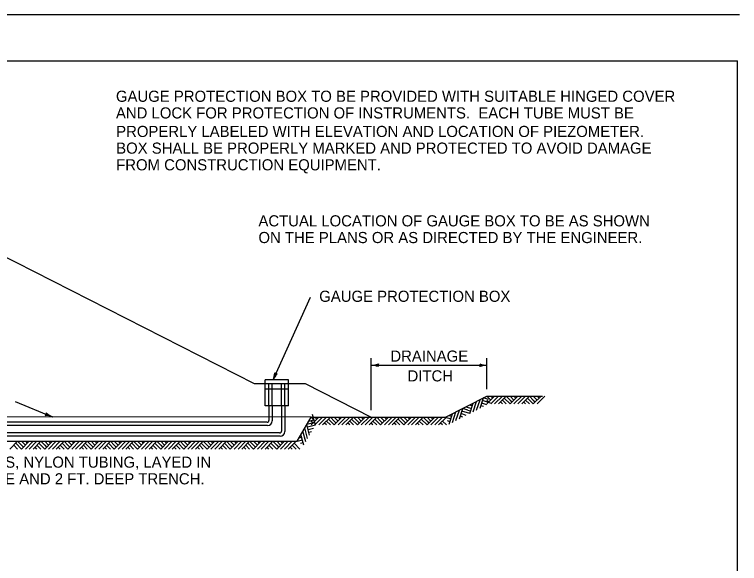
# Model space of a CAD drawing. Extents: x 1000 to 1157, y 1000 to 1095.
# Drawn here: x 1026.21 to 1034.02, y 1015.58 to 1021.5 of the extents above; entities that cross this region are included whole.
import ezdxf

# ---------------------------------------------------------------- set-up
doc = ezdxf.new("R2010")
doc.units = 0
for name, color, linetype in [('Level 1', 7, 'Continuous'), ('Level 16', 7, 'Continuous'), ('Level 63', 7, 'Continuous')]:
    doc.layers.add(name, color=color, linetype=linetype)

msp = doc.modelspace()

# ---------------------------------------------------------------- linework, layer by layer
at = {"layer": 'Level 1'}
for p, q in [((1024.8692, 1019.517), (1028.7896, 1017.5195)), ((1028.9942, 1017.5595), (1029.3957, 1018.4495)), ((1030.0524, 1017.2312), (1030.0524, 1017.7917)), ((1031.2979, 1017.4583), (1031.2979, 1017.7917)), ((1030.0524, 1017.7167), (1031.2979, 1017.7167)), ((1028.9096, 1017.2795), (1028.9096, 1017.5595)), ((1029.1596, 1017.5595), (1028.9096, 1017.5595)), ((1029.1596, 1017.2795), (1029.1596, 1017.5595)), ((1028.7896, 1017.5195), (1029.3396, 1017.5195)), ((1028.9496, 1017.2795), (1028.9496, 1017.5195)), ((1028.9846, 1017.2795), (1028.9846, 1017.5195)), ((1029.0846, 1017.2795), (1029.0846, 1017.5195)), ((1029.1196, 1017.2795), (1029.1196, 1017.5195)), ((1029.3396, 1017.5195), (1030.0524, 1017.1562)), ((1029.1596, 1017.4595), (1028.9096, 1017.4595)), ((1026.2148, 1017.3259), (1026.6148, 1017.1607)), ((1031.1502, 1017.2144), (1031.1866, 1017.3265)), ((1031.1872, 1017.2333), (1031.2237, 1017.3454)), ((1031.2244, 1017.2523), (1031.2608, 1017.3643)), ((1031.3357, 1017.309), (1031.2517, 1017.3363)), ((1031.3168, 1017.3462), (1031.2608, 1017.3643)), ((1031.2979, 1017.3832), (1031.3396, 1017.3416)), ((1031.2979, 1017.2999), (1031.3812, 1017.3832)), ((1031.2979, 1017.3416), (1031.3187, 1017.3207)), ((1031.3396, 1017.3832), (1031.3604, 1017.3624)), ((1031.3396, 1017.2999), (1031.4229, 1017.3832)), ((1031.3812, 1017.2999), (1031.4646, 1017.3832)), ((1031.4229, 1017.2999), (1031.5062, 1017.3832)), ((1031.4646, 1017.2999), (1031.4437, 1017.3207)), ((1031.5062, 1017.2999), (1031.4646, 1017.3416)), ((1031.5479, 1017.2999), (1031.4854, 1017.3624)), ((1031.5479, 1017.3416), (1031.5062, 1017.3832)), ((1031.5479, 1017.3832), (1031.5896, 1017.3416)), ((1031.5479, 1017.2999), (1031.6312, 1017.3832)), ((1031.5479, 1017.3416), (1031.5687, 1017.3207)), ((1031.5896, 1017.3832), (1031.6104, 1017.3624)), ((1031.5896, 1017.2999), (1031.6729, 1017.3832)), ((1031.6312, 1017.2999), (1031.7146, 1017.3832)), ((1031.6729, 1017.2999), (1031.7562, 1017.3832)), ((1031.7146, 1017.2999), (1031.6937, 1017.3207)), ((1031.7562, 1017.2999), (1031.7146, 1017.3416)), ((1031.7979, 1017.2999), (1031.7354, 1017.3624)), ((1031.7979, 1017.3416), (1031.7562, 1017.3832)), ((1031.7979, 1017.3832), (1031.8396, 1017.3416)), ((1031.7979, 1017.2999), (1031.8812, 1017.3832)), ((1031.7979, 1017.3416), (1031.8187, 1017.3207)), ((1031.8396, 1017.3832), (1031.8604, 1017.3624)), ((1031.8396, 1017.2999), (1031.9229, 1017.3832)), ((1029.1596, 1017.2795), (1028.9096, 1017.2795)), ((1028.9496, 1017.2795), (1028.9496, 1017.1215)), ((1028.9846, 1017.2795), (1028.9846, 1017.1165)), ((1029.0846, 1017.2795), (1029.0846, 1017.0065)), ((1029.1196, 1017.2795), (1029.1196, 1017.0015)), ((1030.9645, 1017.1198), (1031.0009, 1017.2319)), ((1031.0017, 1017.1387), (1031.0381, 1017.2508)), ((1031.0941, 1017.2327), (1031.0381, 1017.2508)), ((1031.0752, 1017.2697), (1031.1312, 1017.2516)), ((1031.0941, 1017.2327), (1031.1221, 1017.2236)), ((1031.1123, 1017.2887), (1031.1403, 1017.2796)), ((1031.113, 1017.1955), (1031.1494, 1017.3076)), ((1031.2615, 1017.2712), (1031.2335, 1017.2803)), ((1031.2987, 1017.2901), (1031.2426, 1017.3083)), ((1029.4024, 1017.1562), (1022.5692, 1017.167)), ((1029.4024, 1017.1562), (1029.4441, 1017.1146)), ((1029.4024, 1017.0729), (1029.4858, 1017.1562)), ((1029.4496, 1017.0713), (1029.4191, 1017.1852)), ((1029.4441, 1017.1562), (1029.4649, 1017.1354)), ((1029.4441, 1017.0729), (1029.5274, 1017.1562)), ((1029.4858, 1017.0729), (1029.5691, 1017.1562)), ((1029.5274, 1017.0729), (1029.6108, 1017.1562)), ((1029.6524, 1017.1146), (1029.6108, 1017.1562)), ((1029.6524, 1017.1562), (1029.6941, 1017.1146)), ((1029.6524, 1017.0729), (1029.7358, 1017.1562)), ((1029.6941, 1017.1562), (1029.7149, 1017.1354)), ((1029.6941, 1017.0729), (1029.7774, 1017.1562)), ((1029.7358, 1017.0729), (1029.8191, 1017.1562)), ((1029.7774, 1017.0729), (1029.8608, 1017.1562)), ((1029.9024, 1017.1146), (1029.8608, 1017.1562)), ((1029.9024, 1017.1562), (1029.9441, 1017.1146)), ((1029.9024, 1017.0729), (1029.9858, 1017.1562)), ((1029.9441, 1017.1562), (1029.9649, 1017.1354)), ((1029.9441, 1017.0729), (1030.0274, 1017.1562)), ((1029.9858, 1017.0729), (1030.0691, 1017.1562)), ((1030.0274, 1017.0729), (1030.1108, 1017.1562)), ((1030.1524, 1017.1146), (1030.1108, 1017.1562)), ((1030.1524, 1017.1562), (1030.1941, 1017.1146)), ((1030.1524, 1017.0729), (1030.2358, 1017.1562)), ((1030.1941, 1017.1562), (1030.2149, 1017.1354)), ((1030.1941, 1017.0729), (1030.2774, 1017.1562)), ((1030.2358, 1017.0729), (1030.3191, 1017.1562)), ((1030.2774, 1017.0729), (1030.3608, 1017.1562)), ((1030.4024, 1017.1146), (1030.3608, 1017.1562)), ((1030.4024, 1017.1562), (1030.4441, 1017.1146)), ((1030.4024, 1017.0729), (1030.4858, 1017.1562)), ((1030.4441, 1017.1562), (1030.4649, 1017.1354)), ((1030.4441, 1017.0729), (1030.5274, 1017.1562)), ((1030.4858, 1017.0729), (1030.5691, 1017.1562)), ((1030.5274, 1017.0729), (1030.6108, 1017.1562)), ((1030.6524, 1017.1146), (1030.6108, 1017.1562)), ((1030.6524, 1017.1562), (1030.6941, 1017.1146)), ((1030.6524, 1017.0729), (1030.7358, 1017.1562)), ((1030.6941, 1017.1562), (1030.7149, 1017.1354)), ((1030.6941, 1017.0729), (1030.7774, 1017.1562)), ((1030.7358, 1017.0729), (1030.8191, 1017.1562)), ((1030.7774, 1017.0729), (1030.8608, 1017.1562)), ((1030.8524, 1017.1562), (1030.9085, 1017.1381)), ((1030.8896, 1017.1752), (1030.9176, 1017.1661)), ((1030.8902, 1017.082), (1030.9267, 1017.1941)), ((1030.9274, 1017.1009), (1030.9638, 1017.213)), ((1031.0387, 1017.1577), (1031.0107, 1017.1668)), ((1031.0759, 1017.1766), (1031.0198, 1017.1948)), ((1031.113, 1017.1955), (1031.0289, 1017.2228)), ((1028.9296, 1017.1015), (1023.3328, 1017.1015)), ((1029.4135, 1017.0922), (1029.3566, 1017.0769)), ((1029.3871, 1016.9631), (1029.3566, 1017.0769)), ((1029.3774, 1017.113), (1029.4343, 1017.1282)), ((1029.4024, 1017.1146), (1029.4233, 1017.0938)), ((1029.4135, 1017.0922), (1029.442, 1017.0997)), ((1029.5691, 1017.0729), (1029.5483, 1017.0938)), ((1029.6108, 1017.0729), (1029.5691, 1017.1146)), ((1029.6524, 1017.0729), (1029.5899, 1017.1354)), ((1029.6524, 1017.1146), (1029.6733, 1017.0938)), ((1029.8191, 1017.0729), (1029.7983, 1017.0938)), ((1029.8608, 1017.0729), (1029.8191, 1017.1146)), ((1029.9024, 1017.0729), (1029.8399, 1017.1354)), ((1029.9024, 1017.1146), (1029.9233, 1017.0938)), ((1030.0691, 1017.0729), (1030.0483, 1017.0938)), ((1030.1108, 1017.0729), (1030.0691, 1017.1146)), ((1030.1524, 1017.0729), (1030.0899, 1017.1354)), ((1030.1524, 1017.1146), (1030.1733, 1017.0938)), ((1030.3191, 1017.0729), (1030.2983, 1017.0938)), ((1030.3608, 1017.0729), (1030.3191, 1017.1146)), ((1030.4024, 1017.0729), (1030.3399, 1017.1354)), ((1030.4024, 1017.1146), (1030.4233, 1017.0938)), ((1030.5691, 1017.0729), (1030.5483, 1017.0938)), ((1030.6108, 1017.0729), (1030.5691, 1017.1146)), ((1030.6524, 1017.0729), (1030.5899, 1017.1354)), ((1030.6524, 1017.1146), (1030.6733, 1017.0938)), ((1030.8191, 1017.0729), (1030.7983, 1017.0938)), ((1030.8608, 1017.0729), (1030.8191, 1017.1146)), ((1030.8713, 1017.1192), (1030.8993, 1017.1101)), ((1028.9346, 1017.0665), (1023.3328, 1017.0665)), ((1029.3454, 1016.8909), (1029.3149, 1017.0047)), ((1029.3663, 1016.927), (1029.3357, 1017.0408)), ((1029.4496, 1017.0713), (1029.3642, 1017.0484)), ((1029.4288, 1017.0353), (1029.3718, 1017.02)), ((1029.4079, 1016.9992), (1029.3795, 1016.9915)), ((1029.0646, 1016.9865), (1023.3328, 1016.9865)), ((1029.0696, 1016.9515), (1023.3328, 1016.9515)), ((1029.2732, 1016.9326), (1029.3017, 1016.9402)), ((1029.3246, 1016.8548), (1029.2941, 1016.9687)), ((1026.1578, 1016.8132), (1026.2412, 1016.8965)), ((1026.2412, 1016.8132), (1026.1995, 1016.8548)), ((1026.2828, 1016.8132), (1026.2203, 1016.8757)), ((1026.2828, 1016.8548), (1026.2412, 1016.8965)), ((1026.2828, 1016.8965), (1026.3245, 1016.8548)), ((1026.2828, 1016.8132), (1026.3662, 1016.8965)), ((1026.2828, 1016.8548), (1026.3037, 1016.834)), ((1026.3245, 1016.8965), (1026.3453, 1016.8757)), ((1026.3245, 1016.8132), (1026.4078, 1016.8965)), ((1026.3662, 1016.8132), (1026.4495, 1016.8965)), ((1026.4078, 1016.8132), (1026.4912, 1016.8965)), ((1026.4912, 1016.8132), (1026.4495, 1016.8548)), ((1026.5328, 1016.8132), (1026.4703, 1016.8757)), ((1026.5328, 1016.8548), (1026.4912, 1016.8965)), ((1026.5328, 1016.8965), (1026.5745, 1016.8548)), ((1026.5328, 1016.8132), (1026.6162, 1016.8965)), ((1026.5328, 1016.8548), (1026.5537, 1016.834)), ((1026.5745, 1016.8965), (1026.5953, 1016.8757)), ((1026.5745, 1016.8132), (1026.6578, 1016.8965)), ((1026.6162, 1016.8132), (1026.6995, 1016.8965)), ((1026.6578, 1016.8132), (1026.7412, 1016.8965)), ((1026.7412, 1016.8132), (1026.6995, 1016.8548)), ((1026.7828, 1016.8132), (1026.7203, 1016.8757)), ((1026.7828, 1016.8548), (1026.7412, 1016.8965)), ((1026.7828, 1016.8965), (1026.8245, 1016.8548)), ((1026.7828, 1016.8132), (1026.8662, 1016.8965)), ((1026.7828, 1016.8548), (1026.8037, 1016.834)), ((1026.8245, 1016.8965), (1026.8453, 1016.8757)), ((1026.8245, 1016.8132), (1026.9078, 1016.8965)), ((1026.8662, 1016.8132), (1026.9495, 1016.8965)), ((1026.9078, 1016.8132), (1026.9912, 1016.8965)), ((1026.9912, 1016.8132), (1026.9495, 1016.8548)), ((1027.0328, 1016.8132), (1026.9703, 1016.8757)), ((1027.0328, 1016.8548), (1026.9912, 1016.8965)), ((1027.0328, 1016.8965), (1027.0745, 1016.8548)), ((1027.0328, 1016.8132), (1027.1162, 1016.8965)), ((1027.0328, 1016.8548), (1027.0537, 1016.834)), ((1027.0745, 1016.8965), (1027.0953, 1016.8757)), ((1027.0745, 1016.8132), (1027.1578, 1016.8965)), ((1027.1162, 1016.8132), (1027.1995, 1016.8965)), ((1027.1578, 1016.8132), (1027.2412, 1016.8965)), ((1027.2412, 1016.8132), (1027.1995, 1016.8548)), ((1027.2828, 1016.8132), (1027.2203, 1016.8757)), ((1027.2828, 1016.8548), (1027.2412, 1016.8965)), ((1027.2828, 1016.8965), (1027.3245, 1016.8548)), ((1027.2828, 1016.8132), (1027.3662, 1016.8965)), ((1027.2828, 1016.8548), (1027.3037, 1016.834)), ((1027.3245, 1016.8965), (1027.3453, 1016.8757)), ((1027.3245, 1016.8132), (1027.4078, 1016.8965)), ((1027.3662, 1016.8132), (1027.4495, 1016.8965)), ((1027.4078, 1016.8132), (1027.4912, 1016.8965)), ((1027.4912, 1016.8132), (1027.4495, 1016.8548)), ((1027.5328, 1016.8132), (1027.4703, 1016.8757)), ((1027.5328, 1016.8548), (1027.4912, 1016.8965)), ((1027.5328, 1016.8965), (1027.5745, 1016.8548)), ((1027.5328, 1016.8132), (1027.6162, 1016.8965)), ((1027.5328, 1016.8548), (1027.5537, 1016.834)), ((1027.5745, 1016.8965), (1027.5953, 1016.8757)), ((1027.5745, 1016.8132), (1027.6578, 1016.8965)), ((1027.6162, 1016.8132), (1027.6995, 1016.8965)), ((1027.6578, 1016.8132), (1027.7412, 1016.8965)), ((1027.7412, 1016.8132), (1027.6995, 1016.8548)), ((1027.7828, 1016.8132), (1027.7203, 1016.8757)), ((1027.7828, 1016.8548), (1027.7412, 1016.8965)), ((1027.7828, 1016.8965), (1027.8245, 1016.8548)), ((1027.7828, 1016.8132), (1027.8662, 1016.8965)), ((1027.7828, 1016.8548), (1027.8037, 1016.834)), ((1027.8245, 1016.8965), (1027.8453, 1016.8757)), ((1027.8245, 1016.8132), (1027.9078, 1016.8965)), ((1027.8662, 1016.8132), (1027.9495, 1016.8965)), ((1027.9078, 1016.8132), (1027.9912, 1016.8965)), ((1027.9912, 1016.8132), (1027.9495, 1016.8548)), ((1028.0328, 1016.8132), (1027.9703, 1016.8757)), ((1028.0328, 1016.8548), (1027.9912, 1016.8965)), ((1028.0328, 1016.8965), (1028.0745, 1016.8548)), ((1028.0328, 1016.8132), (1028.1162, 1016.8965)), ((1028.0328, 1016.8548), (1028.0537, 1016.834)), ((1028.0745, 1016.8965), (1028.0953, 1016.8757)), ((1028.0745, 1016.8132), (1028.1578, 1016.8965)), ((1028.1162, 1016.8132), (1028.1995, 1016.8965)), ((1028.1578, 1016.8132), (1028.2412, 1016.8965)), ((1028.2412, 1016.8132), (1028.1995, 1016.8548)), ((1028.2828, 1016.8132), (1028.2203, 1016.8757)), ((1028.2828, 1016.8548), (1028.2412, 1016.8965)), ((1028.2828, 1016.8965), (1028.3245, 1016.8548)), ((1028.2828, 1016.8132), (1028.3662, 1016.8965)), ((1028.2828, 1016.8548), (1028.3037, 1016.834)), ((1028.3245, 1016.8965), (1028.3453, 1016.8757)), ((1028.3245, 1016.8132), (1028.4078, 1016.8965)), ((1028.3662, 1016.8132), (1028.4495, 1016.8965)), ((1028.4078, 1016.8132), (1028.4912, 1016.8965)), ((1028.4912, 1016.8132), (1028.4495, 1016.8548)), ((1028.5328, 1016.8132), (1028.4703, 1016.8757)), ((1028.5328, 1016.8548), (1028.4912, 1016.8965)), ((1028.5328, 1016.8965), (1028.5745, 1016.8548)), ((1028.5328, 1016.8132), (1028.6162, 1016.8965)), ((1028.5328, 1016.8548), (1028.5537, 1016.834)), ((1028.5745, 1016.8965), (1028.5953, 1016.8757)), ((1028.5745, 1016.8132), (1028.6578, 1016.8965)), ((1028.6162, 1016.8132), (1028.6995, 1016.8965)), ((1028.6578, 1016.8132), (1028.7412, 1016.8965)), ((1028.7412, 1016.8132), (1028.6995, 1016.8548)), ((1028.7828, 1016.8132), (1028.7203, 1016.8757)), ((1028.7828, 1016.8548), (1028.7412, 1016.8965)), ((1028.7828, 1016.8965), (1028.8245, 1016.8548)), ((1028.7828, 1016.8132), (1028.8662, 1016.8965)), ((1028.7828, 1016.8548), (1028.8037, 1016.834)), ((1028.8245, 1016.8965), (1028.8453, 1016.8757)), ((1028.8245, 1016.8132), (1028.9078, 1016.8965)), ((1028.8662, 1016.8132), (1028.9495, 1016.8965)), ((1028.9078, 1016.8132), (1028.9912, 1016.8965)), ((1028.9912, 1016.8132), (1028.9495, 1016.8548)), ((1029.0328, 1016.8132), (1028.9703, 1016.8757)), ((1029.0328, 1016.8548), (1028.9912, 1016.8965)), ((1029.0328, 1016.8965), (1029.0745, 1016.8548)), ((1029.0328, 1016.8132), (1029.1162, 1016.8965)), ((1029.0328, 1016.8548), (1029.0537, 1016.834)), ((1029.0745, 1016.8965), (1029.0953, 1016.8757)), ((1029.0745, 1016.8132), (1029.1578, 1016.8965)), ((1029.1162, 1016.8132), (1029.1995, 1016.8965)), ((1029.1578, 1016.8132), (1029.2412, 1016.8965)), ((1029.2412, 1016.8132), (1029.1995, 1016.8548)), ((1029.2828, 1016.8132), (1029.2203, 1016.8757)), ((1029.2524, 1016.8965), (1029.3093, 1016.9117)), ((1029.2885, 1016.8757), (1029.317, 1016.8832)), ((1026.4495, 1016.8132), (1026.4287, 1016.834)), ((1026.6995, 1016.8132), (1026.6787, 1016.834)), ((1026.9495, 1016.8132), (1026.9287, 1016.834)), ((1027.1995, 1016.8132), (1027.1787, 1016.834)), ((1027.4495, 1016.8132), (1027.4287, 1016.834)), ((1027.6995, 1016.8132), (1027.6787, 1016.834)), ((1027.9495, 1016.8132), (1027.9287, 1016.834)), ((1028.1995, 1016.8132), (1028.1787, 1016.834)), ((1028.4495, 1016.8132), (1028.4287, 1016.834)), ((1028.6995, 1016.8132), (1028.6787, 1016.834)), ((1028.9495, 1016.8132), (1028.9287, 1016.834)), ((1029.1995, 1016.8132), (1029.1787, 1016.834))]:
    msp.add_line(p, q, dxfattribs=at)
for points in [[(1030.8524, 1017.1562), (1031.2979, 1017.3832)], [(1031.2979, 1017.3832), (1031.8979, 1017.3832)], [(1029.2524, 1016.8965), (1029.4024, 1017.1562)], [(1029.4024, 1017.1562), (1030.8524, 1017.1562)], [(1023.5328, 1016.8965), (1029.2524, 1016.8965)]]:
    msp.add_lwpolyline(points, dxfattribs=at)
for centre, radius in [((1028.9296, 1017.1215), 0.02), ((1028.9346, 1017.1165), 0.05), ((1029.0646, 1017.0065), 0.02), ((1029.0696, 1017.0015), 0.05)]:
    msp.add_arc(centre, radius, 270, 0, dxfattribs=at)
at = {"layer": 'Level 16'}
for p, q in [((1030.1212, 1017.7249), (1030.109, 1017.7197)), ((1030.1212, 1017.7085), (1030.109, 1017.7136)), ((1030.1282, 1017.7311), (1030.1223, 1017.7167)), ((1030.1282, 1017.7023), (1030.1223, 1017.7167)), ((1031.2221, 1017.731), (1031.228, 1017.7166)), ((1031.2221, 1017.7022), (1031.228, 1017.7167)), ((1031.2292, 1017.7248), (1031.2413, 1017.7197)), ((1031.2292, 1017.7084), (1031.2413, 1017.7136)), ((1029.0123, 1017.6345), (1029.023, 1017.6232)), ((1029.015, 1017.6255), (1029.0147, 1017.6124)), ((1029.0385, 1017.6227), (1029.0229, 1017.6232)), ((1029.03, 1017.6187), (1029.0203, 1017.6098)), ((1026.5393, 1017.1763), (1026.5503, 1017.1873)), ((1026.5482, 1017.1792), (1026.5612, 1017.1794)), ((1026.5502, 1017.2028), (1026.5502, 1017.1873)), ((1026.5544, 1017.1945), (1026.5637, 1017.1851))]:
    msp.add_line(p, q, dxfattribs=at)
for centre, start, end in [((1030.0511, 1017.9305), 269.98689, 291.21015), ((1030.0511, 1017.5029), 68.78985, 90.01311), ((1031.2992, 1017.9304), 248.78985, 270.01311), ((1031.2992, 1017.5029), 89.98689, 111.21015), ((1029.1885, 1017.4704), 134.51158, 155.73484), ((1028.7988, 1017.6462), 335.70863, 356.93188), ((1026.5343, 1016.9626), 67.53474, 88.75799), ((1026.6976, 1017.3577), 226.3377, 247.56095)]:
    msp.add_arc(centre, 0.2138, start, end, dxfattribs=at)
at = {"layer": 'Level 63'}
for p, q in [((999.98, 1021.5), (1034.02, 1021.5)), ((999.98, 1021.5), (1034.02, 1021.5)), ((1000, 1021), (1034, 1021)), ((1034, 1000), (1034, 1021))]:
    msp.add_line(p, q, dxfattribs=at)

# ---------------------------------------------------------------- texts
at = {"layer": 'Level 1'}
for s, p in [('GAUGE PROTECTION BOX TO BE PROVIDED WITH SUITABLE HINGED COVER', (1027.3004, 1020.5581)), ('AND LOCK FOR PROTECTION OF INSTRUMENTS.  EACH TUBE MUST BE', (1027.3004, 1020.3782)), ('PROPERLY LABELED WITH ELEVATION AND LOCATION OF PIEZOMETER.', (1027.3029, 1020.1787)), ('BOX SHALL BE PROPERLY MARKED AND PROTECTED TO AVOID DAMAGE', (1027.3029, 1019.9987)), ('FROM CONSTRUCTION EQUIPMENT.', (1027.3029, 1019.8187)), ('ACTUAL LOCATION OF GAUGE BOX TO BE AS SHOWN', (1028.836, 1019.2144)), ('ON THE PLANS OR AS DIRECTED BY THE ENGINEER.', (1028.836, 1019.0344)), ('GAUGE PROTECTION BOX', (1029.491, 1018.4008)), ('DRAINAGE', (1030.2578, 1017.7555)), ('DITCH', (1030.4428, 1017.5423)), ('AIR LEADS, NYLON TUBING, LAYED IN', (1025.3754, 1016.6119)), ('2 FT. WIDE AND 2 FT. DEEP TRENCH.', (1025.3754, 1016.432))]:
    msp.add_text(s, height=0.12, dxfattribs=at).set_placement(p)

doc.saveas('drawing.dxf')
